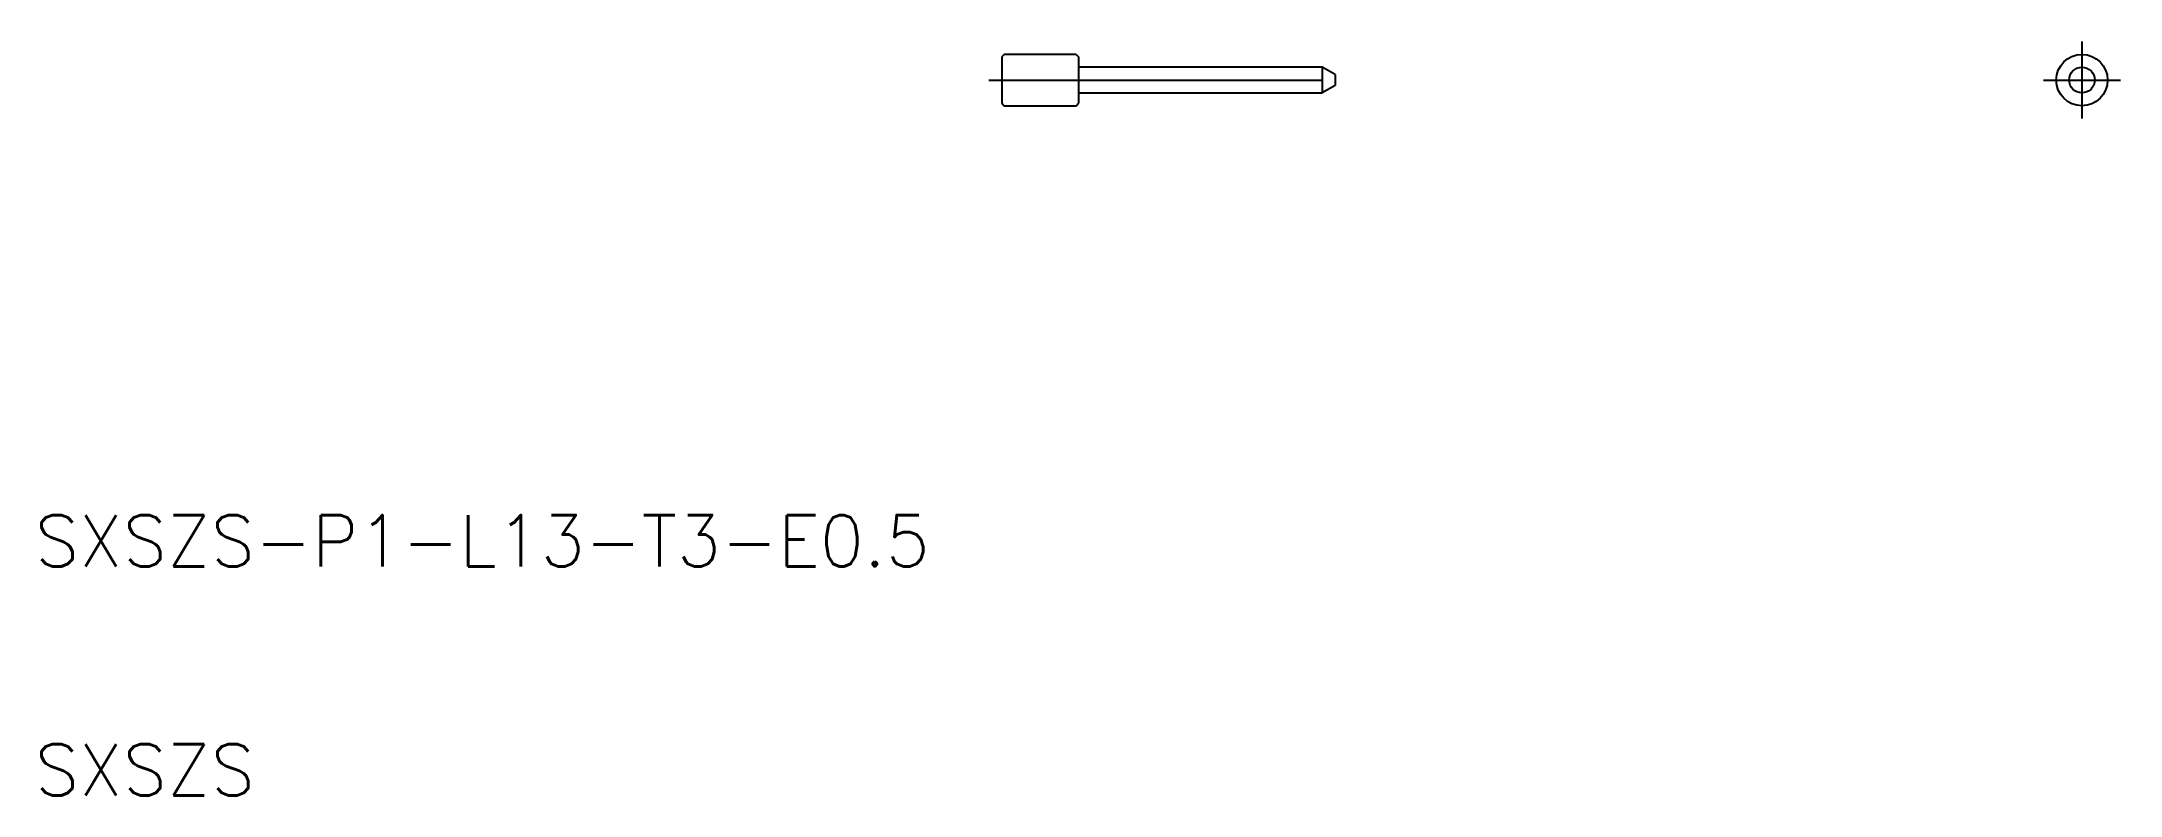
# Model space of a CAD drawing. Extents: x 129.3 to 210.3, y 167.4 to 196.8.
import ezdxf

# ---------------------------------------------------------------- set-up
doc = ezdxf.new("R2010")
doc.units = 0
doc.linetypes.add('CENTER', pattern=[17.5, 13, -1.5, 1.5, -1.5])
doc.layers.get('0').update_dxf_attribs({"linetype": 'CONTINUOUS'})
doc.layers.add('CENTER', color=1, linetype='CENTER')
doc.styles.get("Standard").update_dxf_attribs({"font": 'txt.shx', "bigfont": '@extfont2.shx'})

msp = doc.modelspace()

# ---------------------------------------------------------------- linework, layer by layer
at = {"color": 7, "linetype": 'CONTINUOUS'}
for p, q in [((166.791, 196.288), (166.691, 196.188)), ((166.691, 196.188), (166.691, 194.388)), ((169.591, 196.288), (166.791, 196.288)), ((169.591, 196.288), (169.691, 196.188)), ((169.691, 196.288), (169.691, 196.288)), ((169.691, 196.188), (169.691, 194.388)), ((166.691, 195.788), (166.691, 194.788)), ((179.191, 195.788), (169.691, 195.788)), ((179.191, 195.788), (179.191, 194.788)), ((179.191, 195.788), (179.191, 194.788)), ((179.191, 195.788), (179.191, 194.788)), ((179.691, 195.5), (179.191, 195.788)), ((179.691, 195.5), (179.691, 195.077)), ((169.691, 194.788), (179.191, 194.788)), ((179.691, 195.077), (179.191, 194.788)), ((166.691, 194.388), (166.791, 194.288)), ((166.791, 194.288), (169.591, 194.288)), ((169.591, 194.288), (169.691, 194.388))]:
    msp.add_line(p, q, dxfattribs=at)
for radius in [1, 0.5]:
    msp.add_circle((208.809, 195.288), radius, dxfattribs=at)
at = {"layer": 'CENTER', "color": 1, "linetype": 'CENTER'}
for p, q in [((208.809, 196.788), (208.809, 193.788)), ((166.191, 195.288), (180.191, 195.288)), ((207.309, 195.288), (210.309, 195.288))]:
    msp.add_line(p, q, dxfattribs=at)

# ---------------------------------------------------------------- texts
at = {"color": 7, "linetype": 'CONTINUOUS'}
for s, p in [('SXSZS-P1-L13-T3-E0.5', (129.002, 176.328)), ('SXSZS', (129.002, 167.401))]:
    msp.add_text(s, height=2, dxfattribs=at).set_placement(p)

doc.saveas('drawing.dxf')
